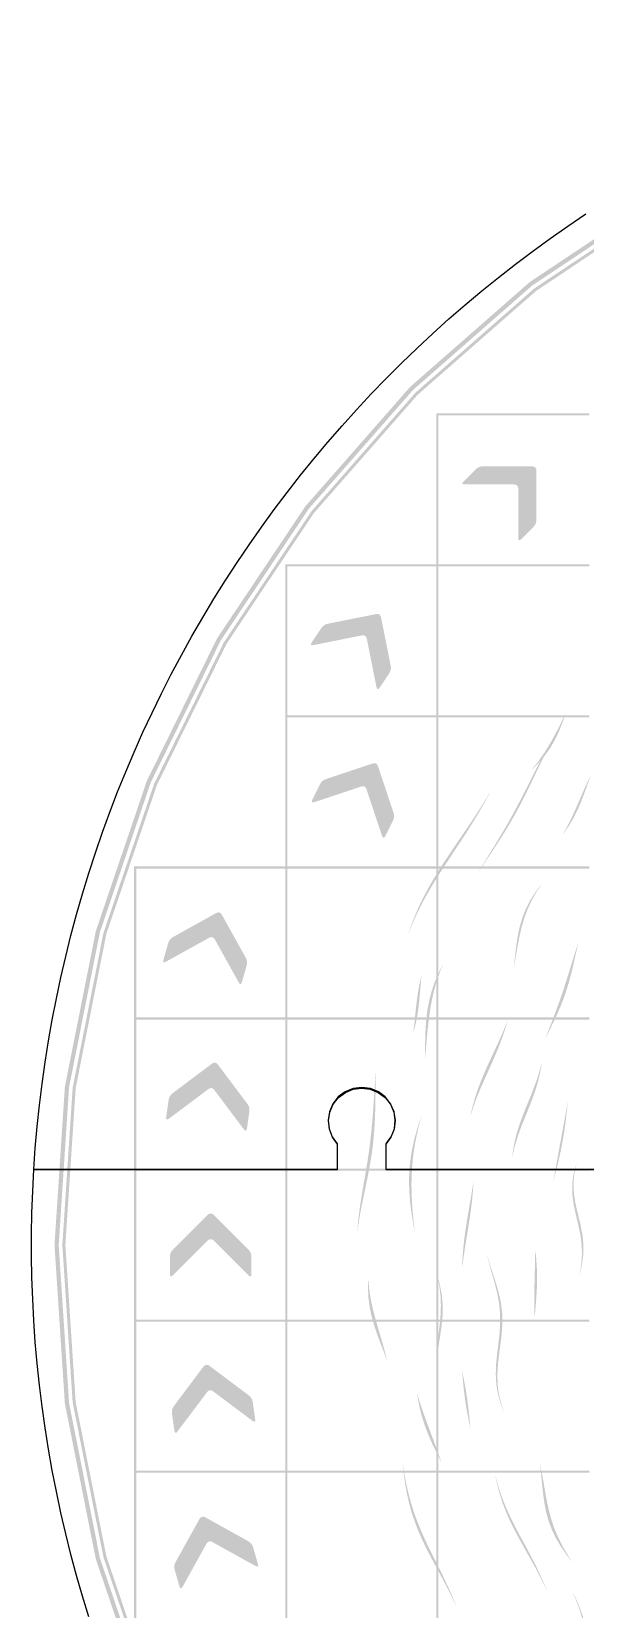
# Model space of a CAD drawing. Header units: millimetres. Extents: x 0 to 409, y 0 to 409.
# Drawn here: x 0 to 91.6, y 144.3 to 405.5 of the extents above; entities that cross this region are included whole.
import ezdxf

# ---------------------------------------------------------------- set-up
doc = ezdxf.new("R2010")
doc.units = ezdxf.units.MM
doc.layers.add('CUT', color=1, linetype='Continuous')
doc.layers.add('RASTER', color=7, linetype='Continuous')

msp = doc.modelspace()

# ---------------------------------------------------------------- hatches: boundary and pattern name
at = {"layer": 'RASTER'}
h = msp.add_hatch(color=7, dxfattribs=at)
h.paths.add_polyline_path([(405.485, 204.643), (403.766, 178.427), (398.641, 152.661), (390.196, 127.784), (378.577, 104.221), (363.981, 82.378), (346.659, 62.626), (326.907, 45.304), (305.064, 30.708), (281.501, 19.089), (256.624, 10.644), (230.858, 5.519), (204.642, 3.8), (178.427, 5.519), (152.661, 10.644), (127.783, 19.089), (104.221, 30.708), (82.377, 45.304), (62.625, 62.626), (45.303, 82.378), (30.708, 104.221), (19.088, 127.784), (10.644, 152.661), (5.518, 178.427), (3.8, 204.643), (5.518, 230.858), (10.644, 256.624), (19.088, 281.502), (30.708, 305.064), (45.303, 326.908), (62.625, 346.66), (82.377, 363.982), (104.221, 378.577), (127.783, 390.197), (152.661, 398.641), (178.427, 403.767), (204.642, 405.485), (230.858, 403.767), (256.624, 398.641), (281.501, 390.197), (305.064, 378.577), (326.907, 363.982), (346.659, 346.66), (363.981, 326.908), (378.577, 305.064), (390.196, 281.502), (398.641, 256.624), (403.766, 230.858)])
h.paths.add_polyline_path([(404.785, 204.643), (403.072, 178.519), (397.965, 152.842), (389.55, 128.051), (377.971, 104.571), (363.426, 82.804), (346.164, 63.121), (326.481, 45.859), (304.714, 31.314), (281.234, 19.735), (256.443, 11.32), (230.766, 6.213), (204.642, 4.5), (178.519, 6.213), (152.842, 11.32), (128.051, 19.735), (104.571, 31.314), (82.803, 45.859), (63.12, 63.121), (45.859, 82.804), (31.314, 104.571), (19.735, 128.051), (11.32, 152.842), (6.212, 178.519), (4.5, 204.643), (6.212, 230.766), (11.32, 256.443), (19.735, 281.234), (31.314, 304.714), (45.859, 326.482), (63.12, 346.165), (82.803, 363.426), (104.571, 377.971), (128.051, 389.55), (152.842, 397.965), (178.519, 403.073), (204.642, 404.785), (230.766, 403.073), (256.443, 397.965), (281.234, 389.55), (304.714, 377.971), (326.481, 363.426), (346.164, 346.165), (363.426, 326.482), (377.971, 304.714), (389.55, 281.234), (397.965, 256.443), (403.072, 230.766)])
h = msp.add_hatch(color=7, dxfattribs=at)
h.paths.add_polyline_path([(404.185, 204.643), (402.478, 178.597), (397.385, 152.997), (388.995, 128.281), (377.451, 104.871), (362.95, 83.169), (345.74, 63.545), (326.116, 46.335), (304.414, 31.834), (281.004, 20.29), (256.288, 11.9), (230.688, 6.807), (204.642, 5.1), (178.597, 6.807), (152.997, 11.9), (128.281, 20.29), (104.871, 31.834), (83.169, 46.335), (63.545, 63.545), (46.335, 83.169), (31.834, 104.871), (20.289, 128.281), (11.899, 152.997), (6.807, 178.597), (5.1, 204.643), (6.807, 230.688), (11.899, 256.288), (20.289, 281.004), (31.834, 304.414), (46.335, 326.116), (63.545, 345.74), (83.169, 362.95), (104.871, 377.451), (128.281, 388.996), (152.997, 397.386), (178.597, 402.478), (204.642, 404.185), (230.688, 402.478), (256.288, 397.386), (281.004, 388.996), (304.414, 377.451), (326.116, 362.95), (345.74, 345.74), (362.95, 326.116), (377.451, 304.414), (388.995, 281.004), (397.385, 256.288), (402.478, 230.688)])
h.paths.add_polyline_path([(403.685, 204.643), (401.982, 178.662), (396.903, 153.127), (388.534, 128.472), (377.018, 105.121), (362.553, 83.473), (345.387, 63.898), (325.812, 46.732), (304.164, 32.267), (280.813, 20.751), (256.158, 12.382), (230.623, 7.303), (204.642, 5.6), (178.662, 7.303), (153.126, 12.382), (128.472, 20.751), (105.121, 32.267), (83.473, 46.732), (63.898, 63.898), (46.731, 83.473), (32.267, 105.121), (20.751, 128.472), (12.382, 153.127), (7.303, 178.662), (5.6, 204.643), (7.303, 230.623), (12.382, 256.159), (20.751, 280.813), (32.267, 304.164), (46.731, 325.812), (63.898, 345.387), (83.473, 362.554), (105.121, 377.018), (128.472, 388.534), (153.126, 396.903), (178.662, 401.982), (204.642, 403.685), (230.623, 401.982), (256.158, 396.903), (280.813, 388.534), (304.164, 377.018), (325.812, 362.554), (345.387, 345.387), (362.553, 325.812), (377.018, 304.164), (388.534, 280.813), (396.903, 256.159), (401.982, 230.623)])
for points in [[(66.967, 342.318), (92.317, 342.318), (92.317, 341.968), (66.967, 341.968)], [(66.967, 341.968), (67.317, 341.968), (67.317, 317.318), (66.967, 317.318)], [(71.73, 330.527), (71.563, 330.535), (71.435, 330.56), (71.348, 330.601), (71.3, 330.659), (71.293, 330.734), (71.325, 330.825), (71.398, 330.933), (71.511, 331.057), (73.455, 333.001), (73.591, 333.126), (73.734, 333.233), (73.884, 333.325), (74.04, 333.399), (74.204, 333.457), (74.374, 333.499), (74.551, 333.523), (74.735, 333.532), (82.781, 333.532), (82.957, 333.52), (83.11, 333.485), (83.238, 333.426), (83.344, 333.344), (83.426, 333.239), (83.485, 333.11), (83.52, 332.958), (83.531, 332.782), (83.531, 324.736), (83.523, 324.552), (83.498, 324.375), (83.457, 324.204), (83.399, 324.041), (83.324, 323.884), (83.233, 323.734), (83.125, 323.591), (83.001, 323.455), (81.057, 321.511), (80.932, 321.398), (80.825, 321.326), (80.733, 321.293), (80.659, 321.301), (80.601, 321.348), (80.559, 321.436), (80.535, 321.563), (80.526, 321.731), (80.526, 329.777), (80.515, 329.952), (80.479, 330.105), (80.421, 330.234), (80.339, 330.339), (80.233, 330.421), (80.104, 330.48), (79.952, 330.515), (79.776, 330.527)], [(41.967, 317.318), (67.317, 317.318), (67.317, 316.968), (41.967, 316.968)], [(41.967, 316.968), (42.317, 316.968), (42.317, 292.318), (41.967, 292.318)], [(66.967, 317.318), (92.317, 317.318), (92.317, 316.968), (66.967, 316.968)], [(66.967, 316.968), (67.317, 316.968), (67.317, 292.318), (66.967, 292.318)], [(46.711, 303.958), (46.545, 303.933), (46.415, 303.932), (46.321, 303.956), (46.263, 304.003), (46.241, 304.075), (46.255, 304.171), (46.305, 304.291), (46.391, 304.435), (47.917, 306.723), (48.026, 306.871), (48.145, 307.005), (48.274, 307.124), (48.412, 307.228), (48.561, 307.317), (48.72, 307.391), (48.889, 307.45), (49.068, 307.494), (56.958, 309.072), (57.132, 309.095), (57.289, 309.09), (57.427, 309.058), (57.546, 308.998), (57.647, 308.911), (57.73, 308.796), (57.794, 308.654), (57.84, 308.483), (59.418, 300.594), (59.446, 300.412), (59.457, 300.233), (59.449, 300.058), (59.425, 299.886), (59.382, 299.718), (59.322, 299.553), (59.245, 299.392), (59.149, 299.234), (57.624, 296.946), (57.524, 296.811), (57.433, 296.719), (57.35, 296.669), (57.275, 296.662), (57.209, 296.697), (57.151, 296.775), (57.102, 296.895), (57.061, 297.058), (55.483, 304.947), (55.437, 305.117), (55.373, 305.26), (55.29, 305.375), (55.189, 305.462), (55.069, 305.522), (54.931, 305.554), (54.775, 305.559), (54.6, 305.536)], [(82.783, 283.38), (83.759, 284.596), (84.664, 285.856), (85.502, 287.162), (86.281, 288.51), (87.014, 289.896), (87.718, 291.31), (88.408, 292.741), (88.424, 292.729), (87.871, 291.197), (87.28, 289.704), (86.611, 288.277), (85.834, 286.932), (84.936, 285.672), (83.918, 284.491), (82.8, 283.369)], [(41.967, 292.318), (67.317, 292.318), (67.317, 291.968), (41.967, 291.968)], [(41.967, 291.968), (42.317, 291.968), (42.317, 267.318), (41.967, 267.318)], [(66.967, 292.318), (92.317, 292.318), (92.317, 291.968), (66.967, 291.968)], [(66.967, 291.968), (67.317, 291.968), (67.317, 267.318), (66.967, 267.318)], [(73.945, 266.399), (74.795, 267.805), (75.656, 269.203), (76.515, 270.598), (77.365, 271.995), (78.198, 273.398), (79.011, 274.812), (79.8, 276.238), (80.568, 277.677), (81.319, 279.128), (82.059, 280.589), (82.797, 282.055), (83.543, 283.521), (84.306, 284.979), (85.098, 286.423), (85.927, 287.845), (86.801, 289.239), (86.817, 289.227), (85.993, 287.799), (85.213, 286.344), (84.467, 284.872), (83.745, 283.389), (83.033, 281.905), (82.322, 280.427), (81.598, 278.96), (80.855, 277.508), (80.083, 276.075), (79.28, 274.661), (78.444, 273.265), (77.578, 271.882), (76.687, 270.51), (75.78, 269.141), (74.868, 267.77), (73.963, 266.39)], [(46.857, 277.979), (46.695, 277.934), (46.566, 277.917), (46.47, 277.929), (46.407, 277.969), (46.376, 278.037), (46.378, 278.134), (46.413, 278.259), (46.481, 278.413), (47.711, 280.872), (47.8, 281.033), (47.902, 281.181), (48.015, 281.315), (48.14, 281.435), (48.277, 281.542), (48.425, 281.635), (48.585, 281.714), (48.757, 281.78), (56.391, 284.325), (56.561, 284.369), (56.717, 284.384), (56.857, 284.369), (56.983, 284.325), (57.095, 284.251), (57.191, 284.147), (57.272, 284.014), (57.339, 283.85), (59.884, 276.217), (59.934, 276.04), (59.966, 275.864), (59.981, 275.69), (59.978, 275.516), (59.956, 275.344), (59.917, 275.173), (59.86, 275.003), (59.785, 274.835), (58.555, 272.375), (58.473, 272.229), (58.394, 272.126), (58.318, 272.067), (58.245, 272.05), (58.175, 272.077), (58.108, 272.147), (58.044, 272.26), (57.983, 272.416), (55.439, 280.049), (55.372, 280.212), (55.29, 280.346), (55.194, 280.449), (55.083, 280.524), (54.957, 280.568), (54.816, 280.583), (54.66, 280.568), (54.49, 280.524)], [(87.874, 272.584), (88.633, 273.923), (89.328, 275.302), (89.976, 276.713), (90.599, 278.146), (91.221, 279.587), (91.863, 281.022), (92.546, 282.437), (92.562, 282.425), (92.004, 280.927), (91.464, 279.427), (90.9, 277.953), (90.279, 276.523), (89.576, 275.15), (88.779, 273.836), (87.891, 272.574)], [(62.362, 256.207), (62.885, 257.725), (63.468, 259.22), (64.11, 260.692), (64.808, 262.139), (65.558, 263.562), (66.353, 264.962), (67.187, 266.341), (68.051, 267.702), (68.938, 269.046), (69.838, 270.379), (70.743, 271.704), (71.645, 273.026), (72.537, 274.348), (73.414, 275.674), (74.27, 277.008), (75.102, 278.353), (75.909, 279.712), (75.927, 279.702), (75.181, 278.308), (74.409, 276.931), (73.609, 275.568), (72.784, 274.217), (71.935, 272.876), (71.068, 271.541), (70.188, 270.208), (69.302, 268.874), (68.417, 267.533), (67.542, 266.182), (66.687, 264.817), (65.859, 263.435), (65.066, 262.033), (64.316, 260.609), (63.616, 259.163), (62.969, 257.693), (62.381, 256.201)], [(16.967, 267.318), (42.317, 267.318), (42.317, 266.968), (16.967, 266.968)], [(16.967, 266.968), (17.317, 266.968), (17.317, 242.318), (16.967, 242.318)], [(41.967, 267.318), (67.317, 267.318), (67.317, 266.968), (41.967, 266.968)], [(41.967, 266.968), (42.317, 266.968), (42.317, 242.318), (41.967, 242.318)], [(66.967, 267.318), (92.317, 267.318), (92.317, 266.968), (66.967, 266.968)], [(66.967, 266.968), (67.317, 266.968), (67.317, 242.318), (66.967, 242.318)], [(79.799, 250.685), (79.987, 252.325), (80.176, 253.974), (80.414, 255.615), (80.742, 257.229), (81.194, 258.796), (81.789, 260.305), (82.534, 261.745), (83.417, 263.117), (84.416, 264.426), (84.434, 264.417), (83.533, 263.061), (82.736, 261.65), (82.057, 260.183), (81.498, 258.663), (81.048, 257.099), (80.686, 255.504), (80.384, 253.892), (80.106, 252.279), (79.817, 250.678)], [(22.297, 251.573), (22.146, 251.499), (22.023, 251.459), (21.926, 251.452), (21.857, 251.48), (21.814, 251.542), (21.798, 251.637), (21.809, 251.766), (21.847, 251.93), (22.603, 254.574), (22.661, 254.749), (22.734, 254.912), (22.82, 255.065), (22.921, 255.206), (23.036, 255.336), (23.165, 255.455), (23.307, 255.563), (23.464, 255.659), (30.498, 259.567), (30.657, 259.642), (30.807, 259.685), (30.948, 259.697), (31.08, 259.676), (31.203, 259.624), (31.317, 259.539), (31.422, 259.423), (31.518, 259.275), (35.425, 252.242), (35.507, 252.077), (35.571, 251.91), (35.618, 251.741), (35.647, 251.57), (35.658, 251.397), (35.651, 251.222), (35.626, 251.044), (35.583, 250.865), (34.828, 248.221), (34.774, 248.062), (34.715, 247.947), (34.651, 247.874), (34.582, 247.844), (34.508, 247.857), (34.43, 247.914), (34.346, 248.013), (34.257, 248.156), (30.35, 255.189), (30.254, 255.337), (30.15, 255.453), (30.036, 255.537), (29.913, 255.59), (29.781, 255.61), (29.64, 255.599), (29.489, 255.555), (29.33, 255.48)], [(85.06, 238.958), (85.663, 240.503), (86.262, 242.045), (86.846, 243.59), (87.406, 245.14), (87.939, 246.7), (88.448, 248.269), (88.939, 249.848), (89.424, 251.432), (89.916, 253.018), (90.43, 254.599), (90.449, 254.591), (90.072, 252.952), (89.705, 251.318), (89.321, 249.699), (88.896, 248.101), (88.412, 246.53), (87.858, 244.984), (87.235, 243.461), (86.552, 241.954), (85.825, 240.454), (85.08, 238.953)], [(65.101, 235.711), (65.115, 237.293), (65.138, 238.88), (65.196, 240.466), (65.313, 242.044), (65.51, 243.606), (65.802, 245.145), (66.198, 246.657), (66.7, 248.136), (67.303, 249.582), (67.995, 250.994), (68.014, 250.988), (67.446, 249.535), (66.956, 248.055), (66.544, 246.552), (66.207, 245.027), (65.936, 243.487), (65.72, 241.935), (65.546, 240.376), (65.398, 238.816), (65.261, 237.259), (65.121, 235.707)], [(63.183, 239.887), (63.362, 241.436), (63.514, 242.998), (63.679, 244.561), (63.886, 246.118), (64.155, 247.662), (64.491, 249.188), (64.51, 249.182), (64.369, 247.596), (64.244, 246.013), (64.091, 244.445), (63.874, 242.9), (63.578, 241.38), (63.202, 239.882)], [(16.967, 242.318), (42.317, 242.318), (42.317, 241.968), (16.967, 241.968)], [(16.967, 241.968), (17.317, 241.968), (17.317, 217.318), (16.967, 217.318)], [(41.967, 242.318), (67.317, 242.318), (67.317, 241.968), (41.967, 241.968)], [(41.967, 241.968), (42.317, 241.968), (42.317, 217.318), (41.967, 217.318)], [(66.967, 242.318), (92.317, 242.318), (92.317, 241.968), (66.967, 241.968)], [(66.967, 241.968), (67.317, 241.968), (67.317, 217.318), (66.967, 217.318)], [(72.631, 226.118), (72.971, 227.613), (73.391, 229.093), (73.883, 230.554), (74.437, 231.998), (75.04, 233.425), (75.675, 234.839), (76.328, 236.241), (76.979, 237.636), (77.613, 239.029), (78.215, 240.425), (78.772, 241.83), (78.791, 241.824), (78.36, 240.384), (77.874, 238.958), (77.338, 237.543), (76.757, 236.135), (76.142, 234.729), (75.508, 233.322), (74.87, 231.907), (74.247, 230.482), (73.657, 229.043), (73.12, 227.588), (72.651, 226.114)], [(22.782, 225.603), (22.643, 225.509), (22.527, 225.452), (22.432, 225.433), (22.359, 225.451), (22.308, 225.506), (22.28, 225.598), (22.273, 225.728), (22.288, 225.895), (22.677, 228.617), (22.712, 228.798), (22.761, 228.97), (22.826, 229.133), (22.907, 229.287), (23.003, 229.431), (23.114, 229.567), (23.241, 229.693), (23.383, 229.81), (29.82, 234.637), (29.968, 234.733), (30.111, 234.797), (30.249, 234.827), (30.383, 234.825), (30.512, 234.79), (30.636, 234.722), (30.755, 234.621), (30.87, 234.487), (35.698, 228.051), (35.802, 227.898), (35.888, 227.742), (35.957, 227.581), (36.009, 227.415), (36.043, 227.245), (36.06, 227.07), (36.059, 226.892), (36.042, 226.708), (35.653, 223.986), (35.621, 223.821), (35.578, 223.698), (35.525, 223.618), (35.461, 223.579), (35.386, 223.582), (35.3, 223.627), (35.204, 223.714), (35.097, 223.843), (30.269, 230.28), (30.154, 230.414), (30.035, 230.514), (29.911, 230.582), (29.782, 230.618), (29.648, 230.62), (29.51, 230.589), (29.367, 230.526), (29.219, 230.43)], [(53.893, 206.837), (54.03, 208.496), (54.223, 210.152), (54.461, 211.802), (54.728, 213.447), (55.011, 215.087), (55.293, 216.723), (55.562, 218.358), (55.808, 219.992), (56.024, 221.628), (56.208, 223.267), (56.362, 224.911), (56.49, 226.56), (56.602, 228.214), (56.711, 229.872), (56.83, 231.533), (56.975, 233.192), (56.994, 233.188), (56.944, 231.512), (56.916, 229.838), (56.891, 228.168), (56.852, 226.506), (56.785, 224.853), (56.677, 223.208), (56.522, 221.571), (56.315, 219.94), (56.06, 218.312), (55.764, 216.685), (55.437, 215.057), (55.094, 213.425), (54.753, 211.788), (54.43, 210.144), (54.145, 208.493), (53.913, 206.837)], [(79.533, 219.198), (79.742, 220.824), (80.082, 222.431), (80.538, 224.017), (81.085, 225.582), (81.69, 227.129), (82.319, 228.663), (82.934, 230.192), (83.504, 231.722), (84.006, 233.264), (84.424, 234.822), (84.444, 234.817), (84.162, 233.226), (83.785, 231.66), (83.314, 230.112), (82.763, 228.576), (82.158, 227.044), (81.531, 225.506), (80.921, 223.957), (80.366, 222.39), (79.901, 220.803), (79.553, 219.196)], [(86.344, 215.179), (86.634, 216.828), (86.926, 218.474), (87.222, 220.117), (87.521, 221.757), (87.823, 223.394), (88.123, 225.031), (88.419, 226.669), (88.703, 228.309), (88.723, 228.305), (88.553, 226.643), (88.356, 224.99), (88.122, 223.346), (87.844, 221.709), (87.522, 220.077), (87.161, 218.447), (86.77, 216.814), (86.364, 215.177)], [(63.377, 206.915), (63.099, 208.504), (62.851, 210.1), (62.653, 211.699), (62.518, 213.301), (62.46, 214.903), (62.488, 216.501), (62.608, 218.094), (62.819, 219.677), (63.119, 221.248), (63.501, 222.807), (63.952, 224.352), (64.459, 225.883), (64.479, 225.88), (64.073, 224.335), (63.716, 222.779), (63.416, 221.213), (63.178, 219.639), (63.006, 218.056), (62.901, 216.467), (62.86, 214.874), (62.879, 213.279), (62.951, 211.684), (63.068, 210.091), (63.221, 208.501), (63.397, 206.915)], [(16.967, 217.318), (42.317, 217.318), (42.317, 216.968), (16.967, 216.968)], [(16.967, 216.968), (17.317, 216.968), (17.317, 192.318), (16.967, 192.318)], [(41.967, 217.318), (67.317, 217.318), (67.317, 216.968), (41.967, 216.968)], [(41.967, 216.968), (42.317, 216.968), (42.317, 192.318), (41.967, 192.318)], [(66.967, 217.318), (92.317, 217.318), (92.317, 216.968), (66.967, 216.968)], [(66.967, 216.968), (67.317, 216.968), (67.317, 192.318), (66.967, 192.318)], [(90.648, 199.625), (90.928, 201.307), (91.071, 202.978), (91.034, 204.644), (90.816, 206.314), (90.462, 207.995), (90.053, 209.69), (89.688, 211.397), (89.463, 213.107), (89.451, 214.808), (89.688, 216.489), (90.163, 218.14), (90.183, 218.137), (89.808, 216.477), (89.662, 214.79), (89.75, 213.086), (90.03, 211.377), (90.425, 209.674), (90.834, 207.984), (91.159, 206.309), (91.322, 204.644), (91.283, 202.981), (91.048, 201.311), (90.668, 199.626)], [(71.248, 200.859), (71.308, 202.465), (71.427, 204.07), (71.6, 205.671), (71.818, 207.268), (72.069, 208.859), (72.339, 210.444), (72.613, 212.024), (72.876, 213.601), (73.113, 215.176), (73.133, 215.174), (73.026, 213.59), (72.878, 212.009), (72.69, 210.429), (72.465, 208.846), (72.215, 207.26), (71.952, 205.669), (71.693, 204.071), (71.458, 202.468), (71.268, 200.859)], [(23.423, 199.673), (23.298, 199.56), (23.191, 199.488), (23.1, 199.455), (23.025, 199.463), (22.967, 199.51), (22.925, 199.598), (22.901, 199.725), (22.892, 199.893), (22.892, 202.643), (22.901, 202.827), (22.925, 203.004), (22.967, 203.174), (23.025, 203.338), (23.1, 203.494), (23.191, 203.644), (23.298, 203.787), (23.423, 203.923), (29.112, 209.612), (29.245, 209.728), (29.377, 209.811), (29.51, 209.861), (29.642, 209.877), (29.775, 209.861), (29.908, 209.811), (30.04, 209.728), (30.173, 209.612), (35.862, 203.923), (35.986, 203.787), (36.094, 203.644), (36.185, 203.494), (36.26, 203.338), (36.318, 203.174), (36.359, 203.004), (36.384, 202.827), (36.392, 202.643), (36.392, 199.893), (36.384, 199.725), (36.359, 199.598), (36.318, 199.51), (36.26, 199.463), (36.185, 199.455), (36.094, 199.488), (35.986, 199.56), (35.862, 199.673), (30.173, 205.362), (30.04, 205.478), (29.908, 205.561), (29.775, 205.611), (29.642, 205.627), (29.51, 205.611), (29.377, 205.561), (29.245, 205.478), (29.112, 205.362)], [(83.23, 192.6), (83.193, 194.228), (83.185, 195.855), (83.202, 197.48), (83.237, 199.104), (83.281, 200.725), (83.319, 202.343), (83.337, 203.959), (83.357, 203.959), (83.511, 202.347), (83.611, 200.735), (83.643, 199.122), (83.607, 197.504), (83.514, 195.878), (83.385, 194.244), (83.25, 192.602)], [(78.235, 176.887), (77.613, 178.436), (77.161, 180.025), (76.896, 181.651), (76.81, 183.307), (76.874, 184.981), (77.039, 186.661), (77.244, 188.336), (77.429, 189.998), (77.537, 191.643), (77.526, 193.27), (77.378, 194.883), (77.094, 196.488), (76.702, 198.092), (76.247, 199.701), (75.788, 201.321), (75.387, 202.951), (75.407, 202.952), (75.877, 201.323), (76.402, 199.707), (76.918, 198.103), (77.364, 196.505), (77.691, 194.907), (77.872, 193.301), (77.902, 191.68), (77.801, 190.041), (77.609, 188.383), (77.382, 186.709), (77.185, 185.029), (77.077, 183.352), (77.109, 181.69), (77.313, 180.054), (77.7, 178.454), (78.255, 176.891)], [(58.812, 185.606), (58.261, 187.05), (57.698, 188.5), (57.154, 189.961), (56.662, 191.434), (56.25, 192.921), (55.938, 194.421), (55.742, 195.932), (55.666, 197.451), (55.706, 198.974), (55.726, 198.975), (55.856, 197.46), (56.082, 195.952), (56.389, 194.452), (56.759, 192.961), (57.171, 191.48), (57.604, 190.006), (58.036, 188.538), (58.45, 187.073), (58.832, 185.609)], [(67.068, 184.661), (67.036, 186.327), (67.137, 188.006), (67.318, 189.686), (67.517, 191.359), (67.671, 193.02), (67.731, 194.666), (67.664, 196.301), (67.467, 197.929), (67.158, 199.555), (67.178, 199.555), (67.599, 197.935), (67.894, 196.315), (68.033, 194.688), (68.012, 193.049), (67.858, 191.392), (67.62, 189.719), (67.366, 188.034), (67.167, 186.345), (67.088, 184.663)], [(16.967, 192.318), (42.317, 192.318), (42.317, 191.968), (16.967, 191.968)], [(16.967, 191.968), (17.317, 191.968), (17.317, 167.318), (16.967, 167.318)], [(41.967, 192.318), (67.317, 192.318), (67.317, 191.968), (41.967, 191.968)], [(41.967, 191.968), (42.317, 191.968), (42.317, 167.318), (41.967, 167.318)], [(66.967, 192.318), (92.317, 192.318), (92.317, 191.968), (66.967, 191.968)], [(66.967, 191.968), (67.317, 191.968), (67.317, 167.318), (66.967, 167.318)], [(24.188, 173.843), (24.081, 173.714), (23.985, 173.627), (23.899, 173.582), (23.824, 173.579), (23.76, 173.618), (23.706, 173.698), (23.664, 173.821), (23.632, 173.986), (23.243, 176.708), (23.225, 176.892), (23.225, 177.07), (23.242, 177.245), (23.276, 177.415), (23.328, 177.581), (23.397, 177.742), (23.483, 177.898), (23.587, 178.051), (28.415, 184.487), (28.529, 184.621), (28.649, 184.722), (28.773, 184.79), (28.902, 184.825), (29.036, 184.827), (29.174, 184.797), (29.317, 184.733), (29.465, 184.637), (35.901, 179.81), (36.044, 179.693), (36.17, 179.567), (36.282, 179.431), (36.378, 179.287), (36.458, 179.133), (36.523, 178.97), (36.573, 178.798), (36.607, 178.617), (36.996, 175.895), (37.012, 175.728), (37.005, 175.598), (36.977, 175.506), (36.926, 175.451), (36.853, 175.433), (36.758, 175.452), (36.641, 175.509), (36.502, 175.603), (30.066, 180.43), (29.918, 180.526), (29.775, 180.589), (29.637, 180.62), (29.503, 180.618), (29.374, 180.582), (29.25, 180.514), (29.13, 180.414), (29.016, 180.28)], [(72.603, 174.387), (72.278, 175.937), (71.984, 177.494), (71.736, 179.059), (71.536, 180.631), (71.378, 182.209), (71.242, 183.787), (71.261, 183.79), (71.564, 182.24), (71.844, 180.687), (72.088, 179.127), (72.291, 177.557), (72.463, 175.977), (72.623, 174.391)], [(67.777, 168.815), (66.994, 170.346), (66.245, 171.895), (65.563, 173.468), (64.969, 175.067), (64.478, 176.693), (64.092, 178.342), (63.802, 180.01), (63.821, 180.013), (64.319, 178.384), (64.871, 176.771), (65.453, 175.169), (66.045, 173.576), (66.635, 171.987), (67.218, 170.402), (67.796, 168.82)], [(16.967, 167.318), (42.317, 167.318), (42.317, 166.968), (16.967, 166.968)], [(41.967, 167.318), (67.317, 167.318), (67.317, 166.968), (41.967, 166.968)], [(70.239, 144.959), (69.573, 146.368), (68.874, 147.764), (68.147, 149.151), (67.402, 150.535), (66.652, 151.921), (65.91, 153.315), (65.194, 154.722), (64.517, 156.148), (63.894, 157.595), (63.335, 159.066), (62.848, 160.562), (62.434, 162.079), (62.093, 163.617), (61.816, 165.17), (61.593, 166.735), (61.411, 168.306), (61.431, 168.31), (61.69, 166.761), (61.987, 165.218), (62.331, 163.686), (62.732, 162.168), (63.194, 160.669), (63.716, 159.189), (64.296, 157.729), (64.925, 156.289), (65.592, 154.865), (66.286, 153.453), (66.99, 152.05), (67.691, 150.649), (68.377, 149.245), (69.037, 147.832), (69.665, 146.407), (70.257, 144.967)], [(66.967, 167.318), (92.317, 167.318), (92.317, 166.968), (66.967, 166.968)], [(89.35, 152.302), (88.401, 153.567), (87.516, 154.868), (86.729, 156.218), (86.061, 157.62), (85.525, 159.076), (85.117, 160.579), (84.823, 162.118), (84.614, 163.68), (84.456, 165.251), (84.31, 166.817), (84.137, 168.367), (84.156, 168.373), (84.46, 166.864), (84.725, 165.339), (84.981, 163.805), (85.259, 162.272), (85.588, 160.752), (85.993, 159.255), (86.491, 157.791), (87.087, 156.365), (87.777, 154.979), (88.545, 153.63), (89.368, 152.31)], [(16.967, 166.968), (17.317, 166.968), (17.317, 142.318), (16.967, 142.318)], [(41.967, 166.968), (42.317, 166.968), (42.317, 142.318), (41.967, 142.318)], [(66.967, 166.968), (67.317, 166.968), (67.317, 142.318), (66.967, 142.318)], [(85.229, 147.514), (84.545, 148.955), (83.822, 150.379), (83.065, 151.79), (82.283, 153.194), (81.49, 154.598), (80.703, 156.009), (79.941, 157.436), (79.223, 158.884), (78.565, 160.358), (77.982, 161.86), (77.48, 163.391), (77.061, 164.948), (76.72, 166.526), (76.74, 166.532), (77.156, 164.977), (77.646, 163.445), (78.209, 161.937), (78.842, 160.455), (79.533, 158.997), (80.268, 157.56), (81.028, 156.137), (81.796, 154.722), (82.554, 153.307), (83.286, 151.886), (83.981, 150.45), (84.635, 148.997), (85.247, 147.523)], [(25.027, 148.156), (24.939, 148.013), (24.855, 147.914), (24.776, 147.857), (24.703, 147.844), (24.634, 147.874), (24.57, 147.947), (24.511, 148.062), (24.457, 148.221), (23.702, 150.865), (23.659, 151.044), (23.634, 151.222), (23.627, 151.397), (23.638, 151.57), (23.667, 151.741), (23.713, 151.91), (23.778, 152.077), (23.86, 152.242), (27.767, 159.275), (27.863, 159.423), (27.967, 159.539), (28.081, 159.624), (28.204, 159.676), (28.336, 159.697), (28.477, 159.685), (28.628, 159.642), (28.787, 159.567), (35.82, 155.659), (35.977, 155.563), (36.12, 155.455), (36.249, 155.336), (36.364, 155.206), (36.464, 155.065), (36.551, 154.912), (36.624, 154.749), (36.682, 154.574), (37.438, 151.93), (37.476, 151.766), (37.487, 151.637), (37.471, 151.542), (37.428, 151.48), (37.359, 151.452), (37.262, 151.459), (37.138, 151.499), (36.988, 151.573), (29.955, 155.48), (29.795, 155.555), (29.645, 155.599), (29.504, 155.61), (29.372, 155.59), (29.249, 155.537), (29.135, 155.453), (29.03, 155.337), (28.935, 155.189)], [(103.863, 124.688), (102.823, 125.895), (101.706, 127.047), (100.527, 128.159), (99.314, 129.255), (98.101, 130.363), (96.929, 131.508), (95.832, 132.713), (94.84, 133.993), (93.97, 135.354), (93.225, 136.791), (92.595, 138.293), (92.053, 139.839), (91.566, 141.408), (91.093, 142.974), (90.595, 144.518), (90.037, 146.024), (89.396, 147.483), (89.414, 147.492), (90.113, 146.062), (90.726, 144.587), (91.275, 143.073), (91.792, 141.534), (92.316, 139.991), (92.885, 138.465), (93.534, 136.979), (94.286, 135.552), (95.153, 134.195), (96.133, 132.912), (97.208, 131.698), (98.35, 130.536), (99.524, 129.406), (100.694, 128.281), (101.825, 127.136), (102.891, 125.948), (103.878, 124.7)]]:
    msp.add_hatch(color=7, dxfattribs=at).paths.add_polyline_path(points)

# ---------------------------------------------------------------- linework, layer by layer
at = {"layer": 'CUT'}
for points in [[(100.642, 217.143), (58.692, 217.143), (58.692, 221.398), (59.527, 222.558), (60.038, 223.892), (60.191, 225.313), (59.976, 226.726), (59.408, 228.037), (58.524, 229.159), (57.383, 230.019), (56.059, 230.559), (54.642, 230.743), (53.225, 230.559), (51.902, 230.019), (50.761, 229.159), (49.877, 228.037), (49.308, 226.726), (49.094, 225.313), (49.247, 223.892), (49.758, 222.558), (50.592, 221.398), (50.592, 217.143), (0.382, 217.143), (0.631, 220.706), (0.943, 224.264), (1.316, 227.816), (1.752, 231.361), (2.249, 234.898), (2.808, 238.425), (3.428, 241.943), (4.11, 245.449), (4.852, 248.942), (5.656, 252.422), (6.52, 255.888), (7.445, 259.338), (8.429, 262.771), (9.474, 266.186), (10.577, 269.583), (11.74, 272.96), (12.962, 276.316), (14.242, 279.651), (15.58, 282.962), (16.976, 286.25), (18.429, 289.513), (19.938, 292.75), (21.504, 295.96), (23.126, 299.142), (24.802, 302.296), (26.534, 305.419), (28.32, 308.512), (30.16, 311.574), (32.052, 314.603), (33.998, 317.598), (35.995, 320.559), (38.044, 323.485), (40.143, 326.374), (42.293, 329.226), (44.492, 332.041), (46.74, 334.817), (49.036, 337.552), (51.379, 340.248), (53.769, 342.902), (56.205, 345.514), (58.686, 348.083), (61.212, 350.609), (63.781, 353.09), (66.393, 355.525), (69.047, 357.915), (71.743, 360.258), (74.479, 362.554), (77.255, 364.802), (80.069, 367.001), (82.922, 369.15), (85.812, 371.249), (88.737, 373.298), (91.698, 375.295)], [(9.469, 143.112), (8.425, 146.528), (7.441, 149.961), (6.517, 153.411), (5.653, 156.877), (4.849, 160.357), (4.107, 163.85), (3.425, 167.356), (2.805, 170.874), (2.247, 174.401), (1.75, 177.938), (1.315, 181.483), (0.941, 185.035), (0.63, 188.593), (0.381, 192.156), (0.194, 195.723), (0.07, 199.293), (0.008, 202.864), (0.008, 206.435), (0.07, 210.006), (0.195, 213.576), (0.382, 217.143), (50.642, 217.143), (50.642, 221.368), (49.81, 222.516), (49.299, 223.839), (49.143, 225.249), (49.353, 226.651), (49.915, 227.954), (50.791, 229.069), (51.923, 229.923), (53.236, 230.46), (54.642, 230.643), (56.049, 230.46), (57.362, 229.923), (58.494, 229.069), (59.37, 227.954), (59.931, 226.651), (60.141, 225.249), (59.986, 223.839), (59.475, 222.516), (58.642, 221.368), (58.642, 217.143), (100.592, 217.143)]]:
    msp.add_lwpolyline(points, dxfattribs=at)

doc.saveas('drawing.dxf')
